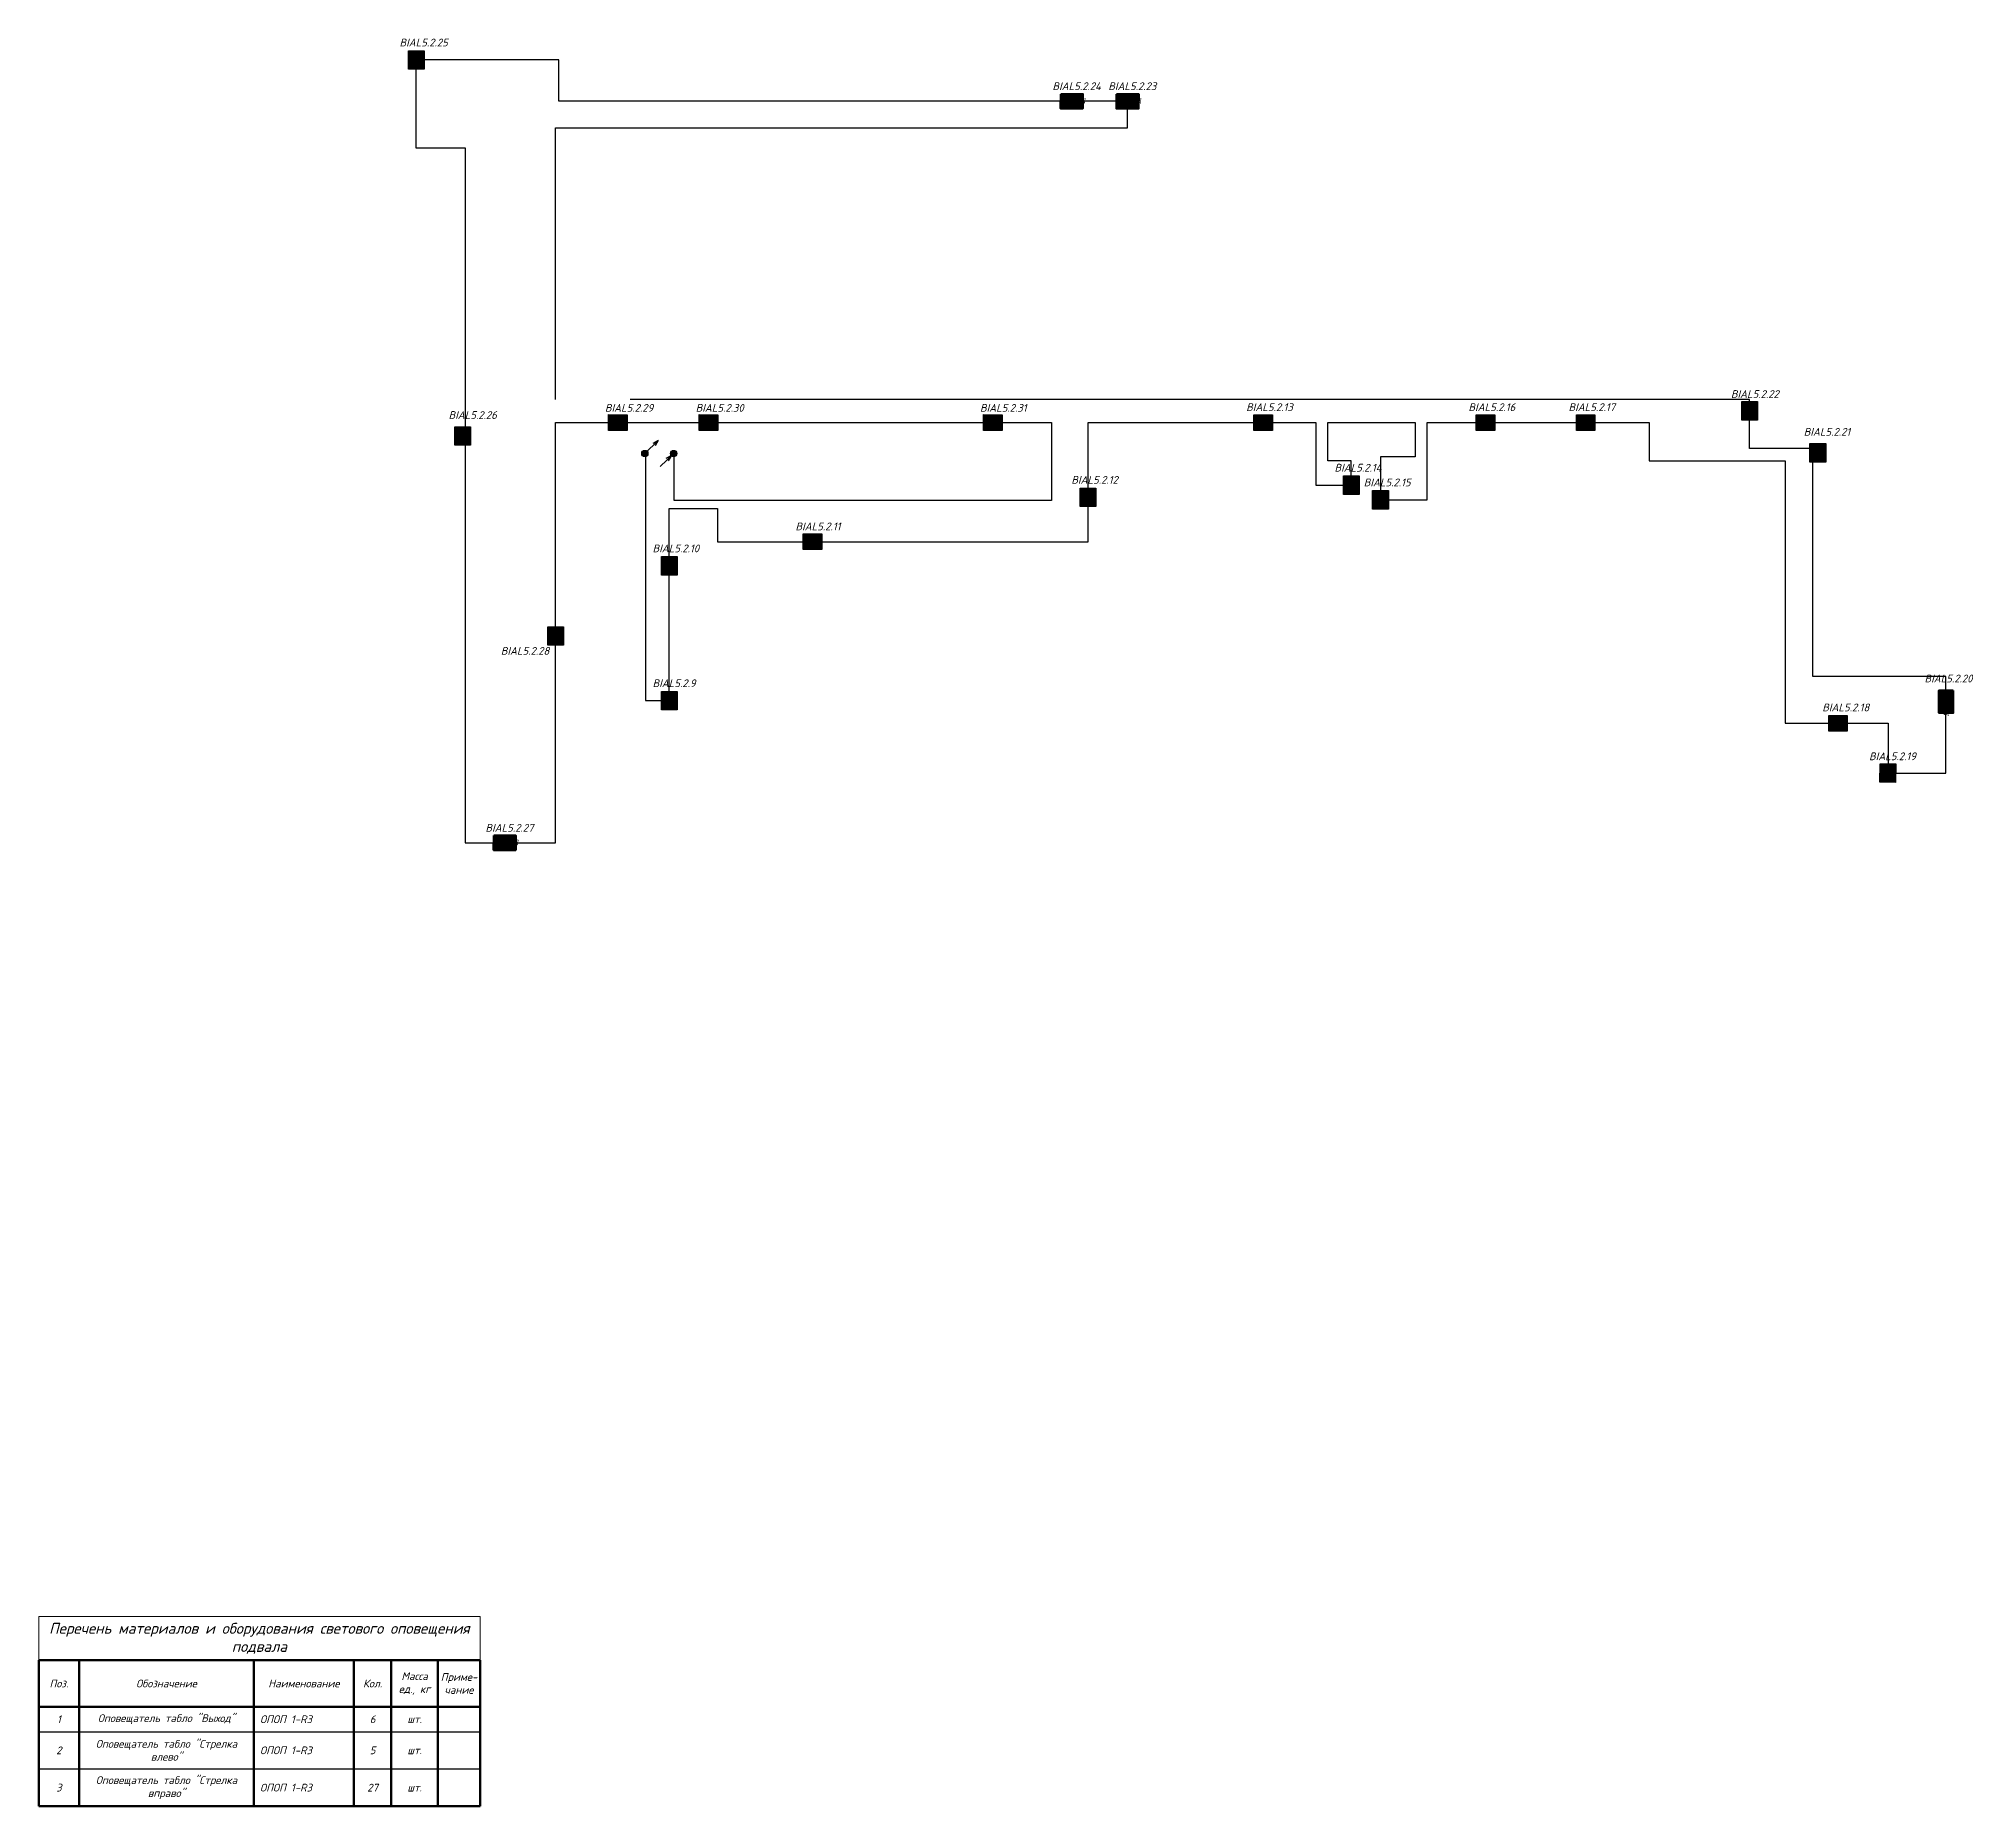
# Model space of a CAD drawing. Extents: x -152830 to 1281226, y -304852 to -2349.
# Drawn here: x 225097 to 287316, y -299020 to -242171 of the extents above; entities that cross this region are included whole.
import ezdxf

# ---------------------------------------------------------------- set-up
doc = ezdxf.new("R2010")
doc.units = 0
doc.header["$LTSCALE"] = 100
doc.linetypes.add('ACAD_ISO02W100', pattern=[15, 12, -3])
doc.layers.get('Defpoints').update_dxf_attribs({"color": 42})
for name, color, linetype, lineweight in [('00-Штамп', 7, 'Continuous', 0), ('cc_ПС', 6, 'пс  -V-V-V-V-V-V-V-', 30), ('Радио', 5, 'Continuous', 30)]:
    doc.layers.add(name, color=color, linetype=linetype, lineweight=lineweight)
doc.layers.add('_СОУЭ Оповещение_световое', color=1, linetype='Continuous')
doc.layers.add('ODG - Проводка', color=3, linetype='Continuous')
doc.styles.add('OlympDesign', font='isocpeui.ttf', dxfattribs={"height": 250})
doc.styles.get("Standard").update_dxf_attribs({"font": 'arial.ttf'})
doc.linetypes.add('пс  -V-V-V-V-V-V-V-', pattern='A,20,-0.2,["V",Standard,S=3,R=0,X=1,Y=-1.5],-5', length=25.2)

# ---------------------------------------------------------------- blocks, each defined once
blk = doc.blocks.new('*U166')
at = {"linetype": 'Continuous', "lineweight": 20, "true_color": 0xffffff}
h = blk.add_hatch(color=7, dxfattribs=at)
h.dxf.hatch_style = 1
h.paths.add_polyline_path([(-15, 709), (-15, -223), (1418, -210), (1418, 722)])
at = {"color": 1, "linetype": 'Continuous', "lineweight": 50}
blk.add_lwpolyline([(-15, 709), (1418, 722), (1418, -210), (-15, -223)], close=True, dxfattribs=at)
at = {"color": 1, "linetype": 'Continuous', "lineweight": 30, "insert": (100, 455), "char_height": 300, "attachment_point": 1, "style": 'OlympDesign'}
blk.add_mtext_dynamic_manual_height_columns('ВЫХОД', width=642.49, gutter_width=25, heights=[0], dxfattribs=at)
at = {"style": 'OlympDesign'}
blk.add_attdef('НУМЕРАЦИЯ', (-546, 956), '', height=500, rotation=90, dxfattribs=at)
at = {"color": 6, "lineweight": 20, "style": 'OlympDesign', "flags": 1}
for tag, p in [('ПОМЕЩЕНИЕ', (1645, -43)), ('ИД', (2550, -400))]:
    blk.add_attdef(tag, p, '', height=250, dxfattribs=at)
blk = doc.blocks.new('*U152')
at = {"linetype": 'Continuous', "lineweight": 20, "true_color": 0xffffff}
h = blk.add_hatch(color=7, dxfattribs=at)
h.dxf.hatch_style = 1
h.paths.add_polyline_path([(-15, 709), (-15, -223), (1418, -210), (1418, 722)])
at = {"color": 1, "linetype": 'Continuous', "lineweight": 50}
blk.add_lwpolyline([(-15, 709), (1418, 722), (1418, -210), (-15, -223)], close=True, dxfattribs=at)
at = {"color": 1, "linetype": 'Continuous', "lineweight": 30, "insert": (100, 455), "char_height": 300, "attachment_point": 1, "style": 'OlympDesign'}
blk.add_mtext_dynamic_manual_height_columns('ВЫХОД', width=642.49, gutter_width=25, heights=[0], dxfattribs=at)
at = {"style": 'OlympDesign'}
blk.add_attdef('НУМЕРАЦИЯ', (-527, -1142), '', height=500, rotation=90, dxfattribs=at)
at = {"color": 6, "lineweight": 20, "style": 'OlympDesign', "flags": 1}
for tag, p in [('ПОМЕЩЕНИЕ', (1645, -43)), ('ИД', (2550, -400))]:
    blk.add_attdef(tag, p, '', height=250, dxfattribs=at)
blk = doc.blocks.new('*U154')
at = {"linetype": 'Continuous', "lineweight": 20, "true_color": 0xffffff}
h = blk.add_hatch(color=7, dxfattribs=at)
h.dxf.hatch_style = 1
h.paths.add_polyline_path([(196, -973), (201, 39), (-994, 43), (-998, -968)])
at = {"color": 1, "linetype": 'Continuous', "lineweight": 30}
blk.add_lwpolyline([(-994, 43), (201, 39), (196, -973), (-998, -968)], close=True, dxfattribs=at)
blk.add_lwpolyline([(-889, -440, 0, 244, 0), (-401, -442, 0, 0, 0), (125, -444, 0, 0, 0)], format="xyseb", dxfattribs=at)
at = {"style": 'OlympDesign'}
blk.add_attdef('НУМЕРАЦИЯ', (-1228, 227), '', height=500, dxfattribs=at)
at = {"color": 6, "lineweight": 20, "style": 'OlympDesign', "flags": 1}
for tag, p in [('ПОМЕЩЕНИЕ', (1643, -44)), ('ИД', (2549, -401))]:
    blk.add_attdef(tag, p, '', height=250, dxfattribs=at)
at = {"color": 2, "linetype": 'Continuous', "lineweight": 30, "style": 'OlympDesign', "width": 0.8, "flags": 1}
blk.add_attdef('ID', (2008, -419), '', height=250, rotation=359.76857, dxfattribs=at)
blk = doc.blocks.new('*U155')
at = {"linetype": 'Continuous', "lineweight": 20, "true_color": 0xffffff}
h = blk.add_hatch(color=7, dxfattribs=at)
h.dxf.hatch_style = 1
h.paths.add_polyline_path([(200, -972), (200, 39), (-994, 39), (-994, -972)])
at = {"color": 1, "linetype": 'Continuous', "lineweight": 30}
blk.add_lwpolyline([(-992, 40), (202, 40), (202, -972), (-992, -972)], close=True, dxfattribs=at)
blk.add_lwpolyline([(124, -448, 0, 244, 0), (-364, -448, 0, 0, 0), (-890, -448, 0, 0, 0)], format="xyseb", dxfattribs=at)
at = {"style": 'OlympDesign'}
blk.add_attdef('НУМЕРАЦИЯ', (-1495, 272), '', height=500, dxfattribs=at)
at = {"color": 6, "lineweight": 20, "style": 'OlympDesign', "flags": 1}
for tag, p in [('ПОМЕЩЕНИЕ', (1645, -43)), ('ИД', (2550, -400))]:
    blk.add_attdef(tag, p, '', height=250, dxfattribs=at)
at = {"color": 2, "linetype": 'Continuous', "lineweight": 30, "style": 'OlympDesign', "width": 0.8, "flags": 1}
blk.add_attdef('ID', (2010, -411), '', height=250, dxfattribs=at)
blk = doc.blocks.new('*U163')
at = {"linetype": 'Continuous', "lineweight": 20, "true_color": 0xffffff}
h = blk.add_hatch(color=7, dxfattribs=at)
h.dxf.hatch_style = 1
h.paths.add_polyline_path([(200, -972), (200, 39), (-994, 39), (-994, -972)])
at = {"color": 1, "linetype": 'Continuous', "lineweight": 30}
blk.add_lwpolyline([(-992, 40), (202, 40), (202, -972), (-992, -972)], close=True, dxfattribs=at)
blk.add_lwpolyline([(124, -448, 0, 244, 0), (-364, -448, 0, 0, 0), (-890, -448, 0, 0, 0)], format="xyseb", dxfattribs=at)
at = {"color": 6, "lineweight": 20, "style": 'OlympDesign', "flags": 1}
for tag, p in [('ПОМЕЩЕНИЕ', (1645, -43)), ('ИД', (2550, -400))]:
    blk.add_attdef(tag, p, '', height=250, dxfattribs=at)
at = {"style": 'OlympDesign'}
blk.add_attdef('НУМЕРАЦИЯ', (-1495, -1373), '', height=500, dxfattribs=at)
at = {"color": 2, "linetype": 'Continuous', "lineweight": 30, "style": 'OlympDesign', "width": 0.8, "flags": 1}
blk.add_attdef('ID', (2010, -411), '', height=250, dxfattribs=at)
blk = doc.blocks.new('*U251')
at = {"linetype": 'Continuous', "lineweight": 20, "true_color": 0xffffff}
h = blk.add_hatch(color=7, dxfattribs=at)
h.dxf.hatch_style = 1
h.paths.add_polyline_path([(200, -972), (200, 39), (-994, 39), (-994, -972)])
at = {"color": 1, "linetype": 'Continuous', "lineweight": 30}
blk.add_lwpolyline([(-992, 40), (202, 40), (202, -972), (-992, -972)], close=True, dxfattribs=at)
blk.add_lwpolyline([(124, -448, 0, 244, 0), (-364, -448, 0, 0, 0), (-890, -448, 0, 0, 0)], format="xyseb", dxfattribs=at)
at = {"color": 6, "lineweight": 20, "style": 'OlympDesign', "flags": 1}
for tag, p in [('ПОМЕЩЕНИЕ', (1645, -43)), ('ИД', (2550, -400))]:
    blk.add_attdef(tag, p, '', height=250, dxfattribs=at)
at = {"color": 2, "linetype": 'Continuous', "lineweight": 30, "style": 'OlympDesign', "width": 0.8, "flags": 1}
blk.add_attdef('ID', (2010, -411), '', height=250, dxfattribs=at)
at = {"style": 'OlympDesign'}
blk.add_attdef('НУМЕРАЦИЯ', (818, -3993), '', height=500, dxfattribs=at)
blk = doc.blocks.new('*U151')
at = {"linetype": 'Continuous', "lineweight": 20, "true_color": 0xffffff}
h = blk.add_hatch(color=7, dxfattribs=at)
h.dxf.hatch_style = 1
h.paths.add_polyline_path([(196, -973), (201, 39), (-994, 43), (-998, -968)])
at = {"color": 1, "linetype": 'Continuous', "lineweight": 30}
blk.add_lwpolyline([(-994, 43), (201, 39), (196, -973), (-998, -968)], close=True, dxfattribs=at)
blk.add_lwpolyline([(-889, -440, 0, 244, 0), (-401, -442, 0, 0, 0), (125, -444, 0, 0, 0)], format="xyseb", dxfattribs=at)
at = {"color": 6, "lineweight": 20, "style": 'OlympDesign', "flags": 1}
for tag, p in [('ПОМЕЩЕНИЕ', (1643, -44)), ('ИД', (2549, -401))]:
    blk.add_attdef(tag, p, '', height=250, dxfattribs=at)
at = {"style": 'OlympDesign'}
blk.add_attdef('НУМЕРАЦИЯ', (-1228, -1671), '', height=500, dxfattribs=at)
at = {"color": 2, "linetype": 'Continuous', "lineweight": 30, "style": 'OlympDesign', "width": 0.8, "flags": 1}
blk.add_attdef('ID', (2008, -419), '', height=250, rotation=359.76857, dxfattribs=at)
blk = doc.blocks.new('*U168')
at = {"linetype": 'Continuous', "lineweight": 20, "true_color": 0xffffff}
h = blk.add_hatch(color=7, dxfattribs=at)
h.dxf.hatch_style = 1
h.paths.add_polyline_path([(200, -972), (200, 39), (-994, 39), (-994, -972)])
at = {"color": 1, "linetype": 'Continuous', "lineweight": 30}
blk.add_lwpolyline([(-992, 40), (202, 40), (202, -972), (-992, -972)], close=True, dxfattribs=at)
blk.add_lwpolyline([(124, -448, 0, 244, 0), (-364, -448, 0, 0, 0), (-890, -448, 0, 0, 0)], format="xyseb", dxfattribs=at)
at = {"style": 'OlympDesign'}
blk.add_attdef('НУМЕРАЦИЯ', (-1408, 299), '', height=500, dxfattribs=at)
at = {"color": 6, "lineweight": 20, "style": 'OlympDesign', "flags": 1}
for tag, p in [('ПОМЕЩЕНИЕ', (1645, -43)), ('ИД', (2550, -400))]:
    blk.add_attdef(tag, p, '', height=250, dxfattribs=at)
at = {"color": 2, "linetype": 'Continuous', "lineweight": 30, "style": 'OlympDesign', "width": 0.8, "flags": 1}
blk.add_attdef('ID', (2010, -411), '', height=250, dxfattribs=at)
blk = doc.blocks.new('*U150')
at = {"linetype": 'Continuous', "lineweight": 20, "true_color": 0xffffff}
h = blk.add_hatch(color=7, dxfattribs=at)
h.dxf.hatch_style = 1
h.paths.add_polyline_path([(200, -972), (200, 39), (-994, 39), (-994, -972)])
at = {"color": 1, "linetype": 'Continuous', "lineweight": 30}
blk.add_lwpolyline([(-992, 40), (202, 40), (202, -972), (-992, -972)], close=True, dxfattribs=at)
blk.add_lwpolyline([(124, -448, 0, 244, 0), (-364, -448, 0, 0, 0), (-890, -448, 0, 0, 0)], format="xyseb", dxfattribs=at)
at = {"style": 'OlympDesign'}
blk.add_attdef('НУМЕРАЦИЯ', (473, 611), '', height=500, dxfattribs=at)
at = {"color": 6, "lineweight": 20, "style": 'OlympDesign', "flags": 1}
for tag, p in [('ПОМЕЩЕНИЕ', (1645, -43)), ('ИД', (2550, -400))]:
    blk.add_attdef(tag, p, '', height=250, dxfattribs=at)
at = {"color": 2, "linetype": 'Continuous', "lineweight": 30, "style": 'OlympDesign', "width": 0.8, "flags": 1}
blk.add_attdef('ID', (2010, -411), '', height=250, dxfattribs=at)
blk = doc.blocks.new('*U120')
at = {"layer": 'ODG - Проводка'}
h = blk.add_hatch(color=0, dxfattribs=at)
edge = h.paths.add_edge_path()
edge.add_arc((0, 0), 50, 0, 360)
at = {"layer": 'ODG - Проводка', "color": 0}
for points in [[(0, 0), (212, 212)], [(35, 35), (85, 122)], [(35, 35), (122, 85)]]:
    blk.add_lwpolyline(points, dxfattribs=at)
blk.add_circle((0, 0), 50, dxfattribs=at)
blk = doc.blocks.new('*U118')
at = {"layer": 'ODG - Проводка'}
h = blk.add_hatch(color=0, dxfattribs=at)
edge = h.paths.add_edge_path()
edge.add_arc((0, 0), 50, 0, 360)
at = {"layer": 'ODG - Проводка', "color": 0}
for points in [[(-212, -212), (0, 0)], [(-212, -212), (-162, -126)], [(-212, -212), (-126, -162)]]:
    blk.add_lwpolyline(points, dxfattribs=at)
blk.add_circle((0, 0), 50, dxfattribs=at)
blk = doc.blocks.new('*T2354')
at = {"color": 0, "lineweight": 50, "transparency": 16777216}
for p, q in [((0, -1408), (14195, -1408)), ((0, -1408), (0, -6108)), ((1300, -1408), (1300, -6108)), ((6919, -1408), (6919, -6108)), ((10139, -1408), (10139, -6108)), ((11339, -1408), (11339, -6108)), ((12839, -1408), (12839, -6108)), ((14195, -1408), (14195, -6108)), ((0, -2908), (14195, -2908)), ((0, -6108), (14195, -6108))]:
    blk.add_line(p, q, dxfattribs=at)
at = {"color": 0, "linetype": 'ByBlock', "lineweight": -2, "transparency": 16777216}
blk.add_line((0, -3708), (12839, -3708), dxfattribs=at)
at = {"color": 0, "transparency": 16777216}
for p, q in [((12839, -3708), (14195, -3708)), ((0, -4908), (14195, -4908))]:
    blk.add_line(p, q, dxfattribs=at)
at = {"layer": 'Defpoints', "color": 8, "linetype": 'ByBlock', "lineweight": 0, "transparency": 16777216}
for p, q in [((0, 0), (14195, 0)), ((0, 0), (0, -1408)), ((14195, 0), (14195, -1408))]:
    blk.add_line(p, q, dxfattribs=at)
at = {"color": 0, "transparency": 16777216, "style": 'OlympDesign'}
for s, insert, char_height, width, attachment_point in [('Перечень материалов и оборудования светового оповещения подвала ', (7097, -704), 350, 13794.54, 5), ('Масса ед., кг', (12089, -2158), 250, 1100, 5), ('Приме- чание', (13517, -2158), 250, 955.55, 5), ('Поз.', (650, -2158), 250, 900, 5), ('Обозначение', (4110, -2158), 250, 5219.44, 5), ('Наименование', (8529, -2158), 250, 2819.56, 5), ('Кол.', (10739, -2158), 250, 800, 5), ('Оповещатель табло "Выход"', (4110, -3308), 250, 5219.44, 5), ('1', (650, -3308), 250, 900, 5), ('ОПОП 1-R3', (7119, -3308), 250, 2819.56, 4), ('6', (10739, -3308), 250, 800, 5), ('шт.', (12089, -3308), 250, 1100, 5), ('2', (650, -4308), 250, 900, 5), ('Оповещатель табло "Стрелка влево"', (4110, -4308), 250, 5219.44, 5), ('ОПОП 1-R3', (7119, -4308), 250, 2819.56, 4), ('5', (10739, -4308), 250, 800, 5), ('шт.', (12089, -4308), 250, 1100, 5), ('3', (650, -5508), 250, 900, 5), ('{\\C256;Оповещатель табло "Стрелка вправо"}', (4110, -5508), 250, 5219.44, 5), ('ОПОП 1-R3', (7119, -5508), 250, 2819.56, 4), ('27', (10739, -5508), 250, 800, 5), ('шт.', (12089, -5508), 250, 1100, 5)]:
    blk.add_mtext(s, dxfattribs=dict(at, insert=insert, char_height=char_height, width=width, attachment_point=attachment_point))

msp = doc.modelspace()

# ---------------------------------------------------------------- linework, layer by layer
at = {"layer": 'cc_ПС', "color": 1, "linetype": 'ACAD_ISO02W100', "lineweight": 30, "ltscale": 30}
msp.add_lwpolyline([(244609.420425, -255522.56092), (244609.420425, -263459.992968), (245379.060917, -263459.992968), (245379.060917, -257279.691726), (246925.019526, -257279.691726), (246925.019526, -258350.912882), (258846.914347, -258350.912882), (258846.914347, -254515.668597), (266169.350195, -254515.668597), (266169.350195, -256527.790429), (267310.604751, -256527.790429), (267310.604751, -255743.13136), (266554.024789, -255743.13136), (266554.024789, -254516.872306), (269367.847675, -254516.872306), (269367.847675, -255615.444256), (268251.008349, -255615.444256), (268251.008349, -257000.469188), (269753.456307, -257000.469188), (269753.456307, -254516.872306), (276894.314917, -254516.872306), (276894.314917, -255747.345083), (281262.630778, -255747.345083), (281262.630778, -264186.915304), (284577.9077, -264186.915304), (284577.9077, -265789.068949), (286437.243316, -265791.554306), (286437.243316, -262684.336178), (282151.582391, -262684.336178), (282151.582391, -255356.544738), (280122.180289, -255356.544738), (280122.180289, -253776.17468), (241723.306118, -253776.17468), (241723.306118, -245035.112679), (260113.935127, -245035.112679), (260113.935127, -244184.09509), (241825.289848, -244184.09509), (241825.289848, -242855.201372), (237230.969405, -242855.201372), (237230.969405, -245676.945433), (238813.48462, -245676.945433), (238813.48462, -268035.216556), (241723.306118, -268035.216556), (241723.306118, -254515.668597), (257665.932519, -254515.668597), (257665.932519, -257026.042283), (245530.710387, -257026.042283), (245530.710387, -255493.98488)], dxfattribs=at)

# ---------------------------------------------------------------- block references
msp.add_blockref('*T2354', (225097.337172, -292911.740376))
at = {"layer": '_СОУЭ Оповещение_световое', "color": 4}
ref = msp.add_blockref('*U150', (237007.096304, -242657.833603), dxfattribs=dict(at, xscale=0.5, yscale=0.5, zscale=0.5, rotation=90))
ref.add_attrib('НУМЕРАЦИЯ', 'BIAL5.2.25', (236701.77265, -242421.424378), dxfattribs={"layer": '00-Штамп', "color": 7, "height": 250, "style": 'OlympDesign'})
ref = msp.add_blockref('*U166', (257968.999208, -244305.617508), dxfattribs=dict(at, xscale=0.4999999999999987, yscale=0.4999999999999987, zscale=0.4999999999999987, rotation=359.4723474880294))
ref.add_attrib('НУМЕРАЦИЯ', 'BIAL5.2.24', (257700.291184, -243825.093517), dxfattribs={"layer": '00-Штамп', "color": 7, "height": 250, "style": 'OlympDesign'})
ref = msp.add_blockref('*U166', (259764.160208, -244305.617507), dxfattribs=dict(at, xscale=0.4999999999999988, yscale=0.4999999999999988, zscale=0.4999999999999988, rotation=359.4723474880294))
ref.add_attrib('НУМЕРАЦИЯ', 'BIAL5.2.23', (259495.452184, -243825.093516), dxfattribs={"layer": '00-Штамп', "color": 7, "height": 250, "style": 'OlympDesign'})
ref = msp.add_blockref('*U151', (280355.783835, -254339.297872), dxfattribs=dict(at, xscale=0.5, yscale=0.5, zscale=0.5, rotation=270))
ref.add_attrib('НУМЕРАЦИЯ', 'BIAL5.2.22', (279520.211125, -253725.128261), dxfattribs={"layer": '00-Штамп', "color": 7, "height": 250, "style": 'OlympDesign'})
ref = msp.add_blockref('*U163', (238966.503298, -255147.730629), dxfattribs=dict(at, xscale=0.5, yscale=0.5, zscale=0.5, rotation=270))
ref.add_attrib('НУМЕРАЦИЯ', 'BIAL5.2.26', (238279.921783, -254400.198719), dxfattribs={"layer": '00-Штамп', "color": 7, "height": 250, "style": 'OlympDesign'})
ref = msp.add_blockref('*U154', (243922.152593, -254284.476596), dxfattribs=dict(at, xscale=0.5, yscale=0.5, zscale=0.5))
ref.add_attrib('НУМЕРАЦИЯ', 'BIAL5.2.29', (243307.982982, -254171.085906), dxfattribs={"layer": '00-Штамп', "color": 7, "height": 250, "style": 'OlympDesign'})
ref = msp.add_blockref('*U154', (246839.895375, -254284.476596), dxfattribs=dict(at, xscale=0.5, yscale=0.5, zscale=0.5))
ref.add_attrib('НУМЕРАЦИЯ', 'BIAL5.2.30', (246225.725765, -254171.085906), dxfattribs={"layer": '00-Штамп', "color": 7, "height": 250, "style": 'OlympDesign'})
ref = msp.add_blockref('*U154', (255984.193425, -254284.476596), dxfattribs=dict(at, xscale=0.5, yscale=0.5, zscale=0.5))
ref.add_attrib('НУМЕРАЦИЯ', 'BIAL5.2.31', (255370.023814, -254171.085906), dxfattribs={"layer": '00-Штамп', "color": 7, "height": 250, "style": 'OlympDesign'})
ref = msp.add_blockref('*U155', (264677.779142, -254283.937702), dxfattribs=dict(at, xscale=0.5, yscale=0.5, zscale=0.5))
ref.add_attrib('НУМЕРАЦИЯ', 'BIAL5.2.13', (263930.247232, -254148.027009), dxfattribs={"layer": '00-Штамп', "color": 7, "height": 250, "style": 'OlympDesign'})
ref = msp.add_blockref('*U155', (271825.968604, -254283.937702), dxfattribs=dict(at, xscale=0.5, yscale=0.5, zscale=0.5))
ref.add_attrib('НУМЕРАЦИЯ', 'BIAL5.2.16', (271078.436695, -254148.027009), dxfattribs={"layer": '00-Штамп', "color": 7, "height": 250, "style": 'OlympDesign'})
ref = msp.add_blockref('*U155', (275044.947685, -254283.937702), dxfattribs=dict(at, xscale=0.5, yscale=0.5, zscale=0.5))
ref.add_attrib('НУМЕРАЦИЯ', 'BIAL5.2.17', (274297.415776, -254148.027009), dxfattribs={"layer": '00-Штамп', "color": 7, "height": 250, "style": 'OlympDesign'})
ref = msp.add_blockref('*U163', (282549.012573, -255689.453655), dxfattribs=dict(at, xscale=0.5, yscale=0.5, zscale=0.5, rotation=270))
ref.add_attrib('НУМЕРАЦИЯ', 'BIAL5.2.21', (281862.431058, -254941.921745), dxfattribs={"layer": '00-Штамп', "color": 7, "height": 250, "style": 'OlympDesign'})
ref = msp.add_blockref('*U150', (258613.979743, -256723.000746), dxfattribs=dict(at, xscale=0.5, yscale=0.5, zscale=0.5, rotation=90))
ref.add_attrib('НУМЕРАЦИЯ', 'BIAL5.2.12', (258308.656089, -256486.59152), dxfattribs={"layer": '00-Штамп', "color": 7, "height": 250, "style": 'OlympDesign'})
ref = msp.add_blockref('*U150', (267077.670146, -256330.42266), dxfattribs=dict(at, xscale=0.5, yscale=0.5, zscale=0.5, rotation=90))
ref.add_attrib('НУМЕРАЦИЯ', 'BIAL5.2.14', (266772.346492, -256094.013434), dxfattribs={"layer": '00-Штамп', "color": 7, "height": 250, "style": 'OlympDesign'})
ref = msp.add_blockref('*U150', (268018.073744, -256803.101419), dxfattribs=dict(at, xscale=0.5, yscale=0.5, zscale=0.5, rotation=90))
ref.add_attrib('НУМЕРАЦИЯ', 'BIAL5.2.15', (267712.75009, -256566.692193), dxfattribs={"layer": '00-Штамп', "color": 7, "height": 250, "style": 'OlympDesign'})
ref = msp.add_blockref('*U155', (250183.835654, -258117.978278), dxfattribs=dict(at, xscale=0.5, yscale=0.5, zscale=0.5))
ref.add_attrib('НУМЕРАЦИЯ', 'BIAL5.2.11', (249436.303745, -257982.067585), dxfattribs={"layer": '00-Штамп', "color": 7, "height": 250, "style": 'OlympDesign'})
ref = msp.add_blockref('*U150', (245146.126313, -258925.511595), dxfattribs=dict(at, xscale=0.5, yscale=0.5, zscale=0.5, rotation=90))
ref.add_attrib('НУМЕРАЦИЯ', 'BIAL5.2.10', (244840.802659, -258689.102369), dxfattribs={"layer": '00-Штамп', "color": 7, "height": 250, "style": 'OlympDesign'})
ref = msp.add_blockref('*U251', (241956.240723, -261577.529634), dxfattribs=dict(at, xscale=0.5, yscale=0.5, zscale=0.5, rotation=270))
ref.add_attrib('НУМЕРАЦИЯ', 'BIAL5.2.28', (239959.929509, -261986.512991), dxfattribs={"layer": '00-Штамп', "color": 7, "height": 250, "style": 'OlympDesign'})
ref = msp.add_blockref('*U150', (245146.126313, -263262.625199), dxfattribs=dict(at, xscale=0.5, yscale=0.5, zscale=0.5, rotation=90))
ref.add_attrib('НУМЕРАЦИЯ', 'BIAL5.2.9', (244840.802659, -263026.215973), dxfattribs={"layer": '00-Штамп', "color": 7, "height": 250, "style": 'OlympDesign'})
ref = msp.add_blockref('*U152', (286315.720899, -263143.401167), dxfattribs=dict(at, xscale=0.4999999999999986, yscale=0.4999999999999986, zscale=0.4999999999999986, rotation=269.4723474880294))
ref.add_attrib('НУМЕРАЦИЯ', 'BIAL5.2.20', (285747.300097, -262874.693143), dxfattribs={"layer": '00-Штамп', "color": 7, "height": 250, "style": 'OlympDesign'})
ref = msp.add_blockref('*U168', (283162.019732, -263953.980699), dxfattribs=dict(at, xscale=0.5, yscale=0.5, zscale=0.5))
ref.add_attrib('НУМЕРАЦИЯ', 'BIAL5.2.18', (282458.173031, -263804.365659), dxfattribs={"layer": '00-Штамп', "color": 7, "height": 250, "style": 'OlympDesign'})
ref = msp.add_blockref('*U151', (284799.090966, -265989.785996), dxfattribs=dict(at, xscale=0.5, yscale=0.5, zscale=0.5, rotation=270))
ref.add_attrib('НУМЕРАЦИЯ', 'BIAL5.2.19', (283963.518257, -265375.616385), dxfattribs={"layer": '00-Штамп', "color": 7, "height": 250, "style": 'OlympDesign'})
ref = msp.add_blockref('*U166', (239734.447012, -268156.738973), dxfattribs=dict(at, xscale=0.4999999999999987, yscale=0.4999999999999987, zscale=0.4999999999999987, rotation=359.4723474880294))
ref.add_attrib('НУМЕРАЦИЯ', 'BIAL5.2.27', (239465.738988, -267676.214982), dxfattribs={"layer": '00-Штамп', "color": 7, "height": 250, "style": 'OlympDesign'})
at = {"layer": 'Радио', "xscale": 2, "yscale": 2, "zscale": 2, "rotation": 178.7329526101915}
for name, p in [('*U118', (244591.35512, -255512.382671)), ('*U120', (245518.49406, -255512.382671))]:
    msp.add_blockref(name, p, dxfattribs=at)

doc.saveas('drawing.dxf')
